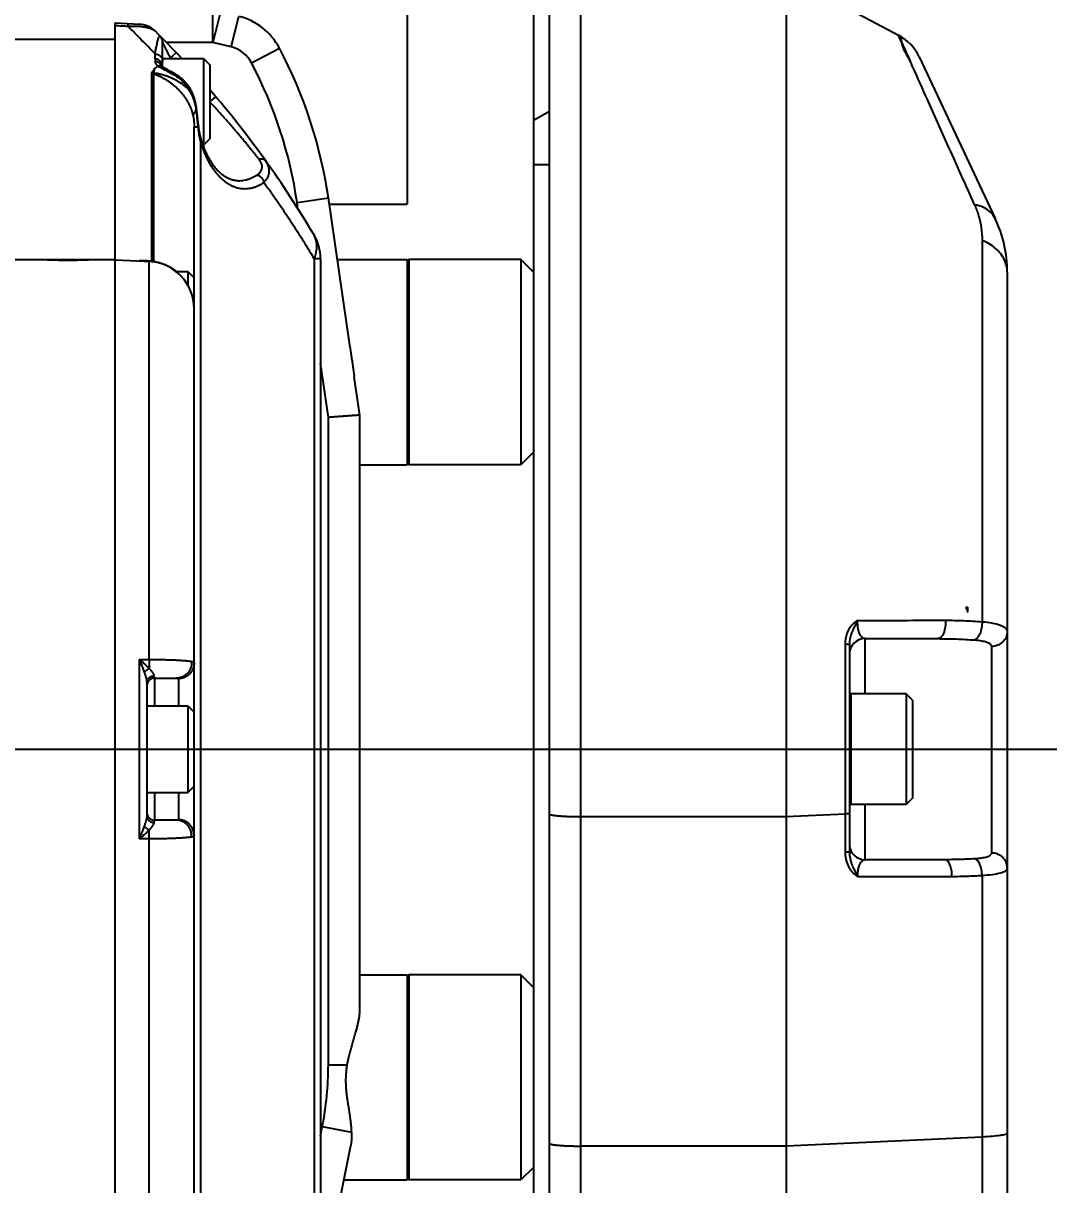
# Model space of a CAD drawing. Extents: x 0 to 4205, y 0 to 2970.
# Drawn here: x 1109.3 to 1174.2, y 918.6 to 992.1 of the extents above; entities that cross this region are included whole.
import ezdxf

# ---------------------------------------------------------------- set-up
doc = ezdxf.new("R2010")
doc.units = 0
doc.header["$LTSCALE"] = 231.275
doc.header["$PDMODE"] = 3
doc.header["$PDSIZE"] = 0.3125
doc.linetypes.add('CENTER', pattern=[0.6, 0.375, -0.075, 0.075, -0.075])
doc.layers.get('0').update_dxf_attribs({"linetype": 'CONTINUOUS'})
doc.layers.get('Defpoints').update_dxf_attribs({"linetype": 'CONTINUOUS'})
for name, color, linetype in [('5_ALL_CURVE', 7, 'CONTINUOUS'), ('95_ALL_DIM', 7, 'CONTINUOUS'), ('DEFAULT_1', 7, 'CENTER')]:
    doc.layers.add(name, color=color, linetype=linetype)
doc.styles.get("Standard").update_dxf_attribs({"font": 'txt', "width": 0.8})
doc.dimstyles.new('DIMSTYLE_2', dxfattribs={"dimtxt": 20, "dimasz": 7.5, "dimexe": 0.18, "dimexo": 0.0625, "dimgap": 0.09, "dimtad": 1, "dimdec": 3, "dimdsep": 46, "dimtxsty": 'Standard', "dimblk": 'OPEN', "dimblk1": 'OPEN', "dimblk2": 'OPEN', "dimcen": 0.09, "dimadec": 0, "dimazin": 0, "dimtp": 0.5, "dimtm": 0.5, "dimtfac": 1, "dimtdec": 3, "dimtofl": 0, "dimtmove": 0, "dimatfit": 3, "dimldrblk": 'OPEN', "dimfxl": 1, "dimtolj": 1, "dimarcsym": 0})

# ---------------------------------------------------------------- blocks, each defined once
blk = doc.blocks.new('_OPEN')
at = {"color": 0, "linetype": 'ByBlock'}
for p, q in [((0, 0), (-1, 0.2333)), ((-1, -0.2333), (0, 0)), ((-1, 0), (0, 0))]:
    blk.add_line(p, q, dxfattribs=at)
blk = doc.blocks.new('*D29')
at = {"layer": '95_ALL_DIM', "color": 0, "lineweight": -2, "transparency": 16777216}
for p, q in [((1072.599, 1145.678), (1072.599, 1180.796)), ((1245.381, 1045.923), (1275.794, 1063.482))]:
    blk.add_line(p, q, dxfattribs=at)
blk.add_arc((1072.599, 946.167), 234.448, 31.83297, 88.16703, dxfattribs=at)
at = {"layer": 'Defpoints', "color": 0, "transparency": 16777216}
for p in [(1152.786, 1166.477), (1072.599, 1145.616), (1072.599, 1108.528), (1245.327, 1045.892), (1074.18, 947.08)]:
    blk.add_point(p, dxfattribs=at)
at = {"layer": '95_ALL_DIM', "color": 0, "lineweight": -2, "transparency": 16777216, "xscale": 7.5, "yscale": 7.5, "zscale": 7.5}
for p, rotation in [((1072.599, 1180.616), 179.0835155043342), ((1275.638, 1063.392), 300.9164844956437)]:
    blk.add_blockref('_OPEN', p, dxfattribs=dict(at, rotation=rotation))
at = {"layer": '95_ALL_DIM', "color": 0, "transparency": 16777216, "insert": (1197.137, 1156.618), "char_height": 20, "attachment_point": 5, "rotation": 329.38446}
blk.add_mtext('\\A1;J6:+360%%d', dxfattribs=at)

msp = doc.modelspace()

# ---------------------------------------------------------------- linework, layer by layer
for p, q in [((1141.5995, 995.1674), (1141.5995, 897.1674)), ((1144.5995, 896.1177), (1144.5995, 995.1674)), ((1157.5995, 995.1674), (1157.5995, 757.1674)), ((1157.5995, 995.1674), (1164.7208, 991.3809)), ((1133.5995, 993.6796), (1133.5995, 980.6796)), ((1142.5995, 896.1674), (1142.5995, 993.1674)), ((1121.7759, 992.8715), (1121.2905, 990.9313)), ((1121.2905, 990.9313), (1121.2905, 992.7202)), ((1122.4498, 990.6413), (1122.9352, 992.5815)), ((1115.0995, 900.1674), (1115.0995, 992.1674)), ((1115.0995, 992.1674), (1116.6437, 992.0865)), ((1099.593, 991.1393), (1115.0995, 991.1393)), ((1118.0995, 989.3764), (1118.0995, 990.9698)), ((1121.2905, 990.9313), (1118.3398, 990.9313)), ((1118.5995, 989.9424), (1118.9617, 990.2871)), ((1122.4498, 990.6413), (1121.2905, 990.9313)), ((1123.732, 989.6368), (1125.4996, 990.5725)), ((1117.6256, 989.9143), (1117.6256, 990.1984)), ((1117.6256, 989.9143), (1117.6256, 989.717)), ((1118.0995, 989.9174), (1120.6995, 989.9174)), ((1118.5995, 989.9424), (1118.5995, 989.9174)), ((1120.6995, 989.9174), (1120.6995, 984.4174)), ((1120.6995, 989.9174), (1121.0995, 989.5174)), ((1121.0995, 989.5174), (1121.0995, 984.8174)), ((1166.0267, 990.0096), (1170.838, 979.7855)), ((1117.4047, 988.967), (1117.4047, 977.0806)), ((1117.489, 988.9563), (1117.489, 977.069)), ((1117.528, 988.9497), (1117.528, 977.0617)), ((1118.2301, 989.297), (1118.201, 989.314)), ((1118.2612, 989.2791), (1118.2301, 989.297)), ((1118.2942, 989.2602), (1118.2612, 989.2791)), ((1118.3475, 989.2303), (1118.2942, 989.2602)), ((1118.4258, 989.1868), (1118.3475, 989.2303)), ((1118.5587, 989.1137), (1118.4258, 989.1868)), ((1118.7368, 989.0168), (1118.5587, 989.1137)), ((1118.835, 988.964), (1118.7368, 989.0168)), ((1118.835, 988.964), (1118.7973, 988.8933)), ((1119.9079, 987.8928), (1119.8264, 987.8498)), ((1120.1419, 987.3011), (1120.0776, 987.2833)), ((1121.0995, 987.1761), (1121.471, 987.4902)), ((1120.2894, 986.3982), (1120.2575, 986.7054)), ((1120.3278, 986.042), (1120.2894, 986.3982)), ((1120.3465, 985.8744), (1120.3278, 986.042)), ((1120.3654, 985.7139), (1120.3465, 985.8744)), ((1120.0995, 906.747), (1120.0995, 985.5878)), ((1120.0995, 985.5878), (1120.3376, 985.5878)), ((1120.3733, 985.6509), (1120.3654, 985.7139)), ((1120.5014, 984.6401), (1120.5014, 907.6947)), ((1120.668, 984.4174), (1120.6995, 984.4174)), ((1120.6995, 984.4174), (1121.0995, 984.8174)), ((1142.5995, 983.1674), (1141.5995, 983.1674)), ((1126.6203, 980.7916), (1128.5995, 981.0794)), ((1126.678, 980.3943), (1126.6203, 980.7916)), ((1129.9776, 971.6022), (1128.5995, 981.0794)), ((1128.6573, 980.6796), (1133.5995, 980.6796)), ((1170.0079, 978.3922), (1170.0079, 954.2388)), ((1115.0995, 977.1674), (1107.0995, 977.1674)), ((1115.0995, 977.1674), (1117.4047, 977.0466)), ((1116.6256, 977.0976), (1116.6256, 977.0874)), ((1117.2565, 951.8512), (1117.2565, 977.0544)), ((1117.528, 977.0277), (1117.4948, 977.0337)), ((1127.6975, 977.228), (1127.6975, 915.1068)), ((1128.0995, 977.2278), (1127.6975, 977.2278)), ((1128.0995, 977.2278), (1128.0995, 915.107)), ((1129.1668, 977.1793), (1133.5995, 977.1793)), ((1133.6995, 977.1793), (1133.5995, 977.0793)), ((1133.5995, 977.1793), (1133.5995, 964.1793)), ((1133.6995, 977.1793), (1133.6995, 964.1793)), ((1140.7995, 977.1793), (1133.6995, 977.1793)), ((1140.7995, 977.1793), (1140.7995, 964.1793)), ((1141.5995, 976.3793), (1140.7995, 977.1793)), ((1118.9529, 976.4174), (1119.6995, 976.4174)), ((1119.6995, 976.4174), (1119.6995, 975.5549)), ((1119.6995, 976.4174), (1120.0995, 976.0174)), ((1171.5995, 976.3794), (1171.5995, 766.4139)), ((1128.5995, 967.1809), (1128.0995, 970.6193)), ((1130.5995, 967.3255), (1130.246, 969.7564)), ((1128.5995, 926.1674), (1128.5995, 967.1809)), ((1130.5995, 929.707), (1130.5995, 967.3255)), ((1141.5995, 964.9793), (1140.7995, 964.1793)), ((1130.5995, 964.1793), (1133.5995, 964.1793)), ((1133.6995, 964.1793), (1133.5995, 964.2793)), ((1140.7995, 964.1793), (1133.6995, 964.1793)), ((1168.9713, 955.1674), (1169.0995, 955.1674)), ((1169.0995, 954.8365), (1169.0995, 955.1674)), ((1161.3342, 952.8171), (1161.3342, 952.1674)), ((1161.5995, 952.7547), (1161.5995, 939.6666)), ((1162.5995, 949.6674), (1162.5995, 953.1674)), ((1162.5995, 953.1674), (1167.2143, 953.1674)), ((1161.3342, 952.1674), (1161.3342, 942.0699)), ((1170.5995, 952.6747), (1170.5995, 939.5946)), ((1116.6256, 951.851), (1116.6256, 940.4838)), ((1117.5995, 950.6674), (1117.5995, 948.9174)), ((1117.5995, 950.6674), (1118.9929, 950.6674)), ((1119.0995, 950.636), (1119.0995, 948.9174)), ((1117.0995, 950.3928), (1117.0995, 941.942)), ((1161.6995, 949.6674), (1161.6995, 942.6674)), ((1165.1995, 949.6674), (1161.6995, 949.6674)), ((1165.1995, 949.6674), (1165.1995, 942.6674)), ((1165.5995, 949.2674), (1165.1995, 949.6674)), ((1165.5995, 949.2674), (1165.5995, 943.0674)), ((1117.0995, 948.9174), (1119.6995, 948.9174)), ((1119.6995, 948.9174), (1119.6995, 943.4174)), ((1119.6995, 948.9174), (1120.0995, 948.5174)), ((1117.0995, 943.4174), (1119.6995, 943.4174)), ((1117.5995, 943.4174), (1117.5995, 941.6674)), ((1119.0995, 943.4174), (1119.0995, 941.6988)), ((1119.6995, 943.4174), (1120.0995, 943.8174)), ((1165.1995, 942.6674), (1161.6995, 942.6674)), ((1162.5995, 939.1674), (1162.5995, 942.6674)), ((1165.5995, 943.0674), (1165.1995, 942.6674)), ((1118.9929, 941.6674), (1117.5995, 941.6674)), ((1144.5995, 941.8968), (1157.5995, 941.8968)), ((1157.5995, 941.8968), (1161.3342, 942.0699)), ((1161.3342, 942.0699), (1161.3342, 939.6284)), ((1117.2565, 915.2805), (1117.2565, 940.4836)), ((1167.6237, 939.1674), (1162.5995, 939.1674)), ((1168.0932, 938.0905), (1162.1299, 938.0906)), ((1170.0079, 938.1553), (1170.0079, 834.1338)), ((1130.5995, 931.8821), (1133.5995, 931.8821)), ((1133.6995, 931.8821), (1133.5995, 931.7821)), ((1133.5995, 931.8821), (1133.5995, 918.8821)), ((1133.6995, 931.8821), (1133.6995, 918.8821)), ((1140.7995, 931.8821), (1133.6995, 931.8821)), ((1140.7995, 931.8821), (1140.7995, 918.8821)), ((1141.5995, 931.0821), (1140.7995, 931.8821)), ((1128.5995, 926.1674), (1129.7994, 926.1674)), ((1128.0995, 921.6826), (1128.2169, 922.2743)), ((1128.2169, 922.2743), (1130.0756, 921.9054)), ((1170.0079, 921.6047), (1157.5995, 921.0297)), ((1127.0595, 906.1674), (1130.0143, 921.0572)), ((1157.5995, 921.0297), (1144.5995, 921.0297)), ((1141.5995, 919.6821), (1140.7995, 918.8821)), ((1129.583, 918.8821), (1133.5995, 918.8821)), ((1133.6995, 918.8821), (1133.5995, 918.9821)), ((1140.7995, 918.8821), (1133.6995, 918.8821))]:
    msp.add_line(p, q)
for points in [[(1118.0756, 989.3923), (1118.0713, 989.3953), (1118.0677, 989.3979), (1118.0646, 989.4002), (1118.062, 989.4023), (1118.0598, 989.4041), (1118.0579, 989.4056), (1118.0565, 989.4068), (1118.0555, 989.4078), (1118.0548, 989.4084), (1118.0545, 989.4087)], [(1118.201, 989.314), (1118.1739, 989.3301), (1118.1611, 989.3379), (1118.1487, 989.3454), (1118.1369, 989.3527), (1118.1256, 989.3597), (1118.1147, 989.3666), (1118.1044, 989.3732), (1118.0947, 989.3795), (1118.0855, 989.3856), (1118.0768, 989.3915), (1118.0756, 989.3923)], [(1119.9079, 987.8928), (1119.8878, 987.9302), (1119.8596, 987.9803), (1119.8303, 988.0297), (1119.8, 988.0783), (1119.7686, 988.1262), (1119.7361, 988.1733), (1119.7026, 988.2197), (1119.668, 988.2653), (1119.6324, 988.3101), (1119.5958, 988.3542), (1119.5582, 988.3974), (1119.5195, 988.4398), (1119.4798, 988.4815), (1119.4391, 988.5223), (1119.3974, 988.5622), (1119.3547, 988.6014), (1119.3111, 988.6396), (1119.2664, 988.677), (1119.2207, 988.7135), (1119.1741, 988.7491), (1119.1265, 988.7837), (1119.0779, 988.8175), (1119.0284, 988.8503), (1118.9779, 988.8821), (1118.9264, 988.913), (1118.874, 988.9428), (1118.835, 988.964)], [(1120.1419, 987.3011), (1120.1303, 987.3417), (1120.1139, 987.3962), (1120.0965, 987.4501), (1120.0781, 987.5034), (1120.0589, 987.5561), (1120.0388, 987.6082), (1120.0178, 987.6597), (1119.9959, 987.7106), (1119.9732, 987.7608), (1119.9497, 987.8104), (1119.9253, 987.8592), (1119.9079, 987.8928)], [(1120.2575, 986.7054), (1120.2511, 986.7601), (1120.2437, 986.8151), (1120.2355, 986.8703), (1120.2264, 986.9257), (1120.2163, 986.9812), (1120.2054, 987.037), (1120.1936, 987.0929), (1120.1809, 987.1489), (1120.1673, 987.205), (1120.1528, 987.2612), (1120.1419, 987.3011)], [(1120.5474, 984.7832), (1120.5361, 984.822), (1120.5214, 984.8746), (1120.5071, 984.9283), (1120.4933, 984.9833), (1120.4799, 985.0395), (1120.467, 985.0969), (1120.4545, 985.1556), (1120.4425, 985.2154), (1120.431, 985.2764), (1120.4199, 985.3386), (1120.4092, 985.4019), (1120.3991, 985.4665), (1120.3893, 985.5321), (1120.3801, 985.599), (1120.3733, 985.6509)], [(1122.8889, 982.1674), (1122.8687, 982.1676), (1122.8122, 982.1696), (1122.7563, 982.174), (1122.701, 982.1806), (1122.6463, 982.1895), (1122.5922, 982.2004), (1122.5385, 982.2135), (1122.4854, 982.2285), (1122.4327, 982.2456), (1122.3805, 982.2646), (1122.3288, 982.2855), (1122.2775, 982.3083), (1122.2267, 982.3328), (1122.1764, 982.3592), (1122.1266, 982.3873), (1122.0774, 982.417), (1122.0286, 982.4484), (1121.9804, 982.4814), (1121.9326, 982.516), (1121.8854, 982.5522), (1121.8386, 982.5899), (1121.7922, 982.6292), (1121.7464, 982.6701), (1121.701, 982.7124), (1121.656, 982.7563), (1121.6116, 982.8017), (1121.5677, 982.8485), (1121.5243, 982.8967), (1121.4814, 982.9463), (1121.439, 982.9974), (1121.3972, 983.0498), (1121.356, 983.1035), (1121.3153, 983.1585), (1121.2752, 983.2149), (1121.2358, 983.2725), (1121.1969, 983.3313), (1121.1587, 983.3913), (1121.1211, 983.4524), (1121.0842, 983.5148), (1121.048, 983.5782), (1121.0124, 983.6427), (1120.9775, 983.7082), (1120.9433, 983.7748), (1120.9099, 983.8424), (1120.8772, 983.9109), (1120.8451, 983.9803), (1120.8139, 984.0507), (1120.7834, 984.1219), (1120.7536, 984.194), (1120.7246, 984.2668), (1120.6964, 984.3404), (1120.6689, 984.4148), (1120.6422, 984.4899), (1120.6163, 984.5657), (1120.5912, 984.6421), (1120.5669, 984.7192), (1120.5474, 984.7832)], [(1117.4948, 977.0337), (1117.4847, 977.0359), (1117.4689, 977.0391), (1117.4529, 977.0417), (1117.4369, 977.0439), (1117.4208, 977.0455), (1117.4047, 977.0466)]]:
    msp.add_lwpolyline(points)
for centre, radius, start, end in [((1121.9643, 988.7011), 4, 27.894169, 75.953411), ((1116.5655, 990.5885), 1.5, 45.294968, 86.999997), ((1072.5995, 946.1674), 64, 43.125508, 45.294971), ((1117.5995, 990.9698), 0.5, 360, 44.873891), ((1163.3122, 988.7322), 3, 25.201124, 62), ((1121.9643, 988.7011), 2, 27.894169, 75.953411), ((1099.5995, 976.8624), 29.305, 8.273592, 27.894169), ((1072.5995, 946.1674), 63.5, 43.549221, 43.580259), ((1099.5995, 976.8624), 27.305, 8.273592, 27.894169), ((1072.5995, 946.1674), 64, 30.609711, 40.728017), ((1163.5995, 976.3791), 8, 0.002249, 25.201124), ((1125.0995, 977.2278), 3, 0, 30.609711), ((1117.0995, 974.0585), 3, 0, 87), ((1162.5995, 952.1674), 1, 90, 179.997483), ((1117.5995, 950.1674), 0.5, 90, 180), ((1161.6995, 949.5674), 0.1, 90, 180), ((1161.6995, 942.7674), 0.1, 180, 270), ((1117.5995, 942.1674), 0.5, 179.999972, 270), ((1162.5995, 940.1674), 1, 187.5, 270), ((1108.5995, 926.1674), 20, 348.775406, 360)]:
    msp.add_arc(centre, radius, start, end)
for points, start_tangent, end_tangent in [([(1115.0995, 992.0039), (1115.4986, 991.983), (1115.8977, 991.9621)], (0.9986328, -0.0522738), (0.9986328, -0.0522739)), ([(1115.8977, 992.1256), (1115.899, 992.1209), (1115.8997, 992.107), (1115.9, 992.084), (1115.8997, 992.0521), (1115.899, 992.0113), (1115.8977, 991.9621)], (0.9986296, -0.052335), (-0.0276656, -0.9996172)), ([(1115.8977, 991.9621), (1116.0178, 991.9669), (1116.1339, 991.9696), (1116.246, 991.9703), (1116.3541, 991.9691), (1116.4582, 991.9659), (1116.5585, 991.9609), (1116.6551, 991.9541), (1116.7489, 991.9454), (1116.841, 991.9346), (1116.932, 991.9215), (1117.022, 991.9058), (1117.111, 991.8871), (1117.1986, 991.8651), (1117.2833, 991.8396), (1117.3637, 991.8104), (1117.4387, 991.7775), (1117.5072, 991.7407), (1117.5682, 991.6998), (1117.6207, 991.6546)], (0.99884, 0.048152), (0.7107295, -0.7034654)), ([(1117.6256, 990.1984), (1117.2046, 990.6416), (1116.7761, 991.0835), (1116.3405, 991.5238), (1115.8977, 991.9621)], (-0.6850622, 0.7284846), (-0.7142857, 0.6998542)), ([(1117.6256, 990.1984), (1117.6691, 990.4519), (1117.7104, 990.6692), (1117.7488, 990.8505), (1117.7843, 990.9978), (1117.8167, 991.1139), (1117.8462, 991.2018), (1117.8727, 991.2646), (1117.8966, 991.3055), (1117.9179, 991.327), (1117.9368, 991.332), (1117.9538, 991.3225)], (0.1617669, 0.986829), (0.7055142, -0.7086958)), ([(1118.5995, 989.9424), (1118.5506, 990.0449), (1118.5031, 990.144), (1118.4574, 990.239), (1118.4138, 990.3294), (1118.3726, 990.4143), (1118.3342, 990.4932), (1118.299, 990.5653), (1118.267, 990.6306), (1118.2382, 990.6892), (1118.2126, 990.7413), (1118.19, 990.7872), (1118.1703, 990.827), (1118.1534, 990.8612), (1118.1392, 990.8898), (1118.1275, 990.9134), (1118.1181, 990.9322), (1118.111, 990.9467), (1118.1057, 990.9572), (1118.1021, 990.9644), (1118.0995, 990.9698)], (-0.4296633, 0.9029892), (-0.4456057, 0.8952293)), ([(1165.484, 989.6823), (1164.9118, 990.9557), (1164.7206, 991.381), (1164.9114, 990.9566), (1165.4529, 989.7517)], (-0.4097322, 0.9122059), (0.4097431, -0.912201)), ([(1164.7206, 991.381), (1164.9114, 990.9566), (1165.4529, 989.7517)], (0.9755842, 0.2196258), (0.4097431, -0.912201)), ([(1117.6256, 990.1984), (1117.6759, 990.1937), (1117.7255, 990.1845), (1117.7737, 990.1707), (1117.8202, 990.1527), (1117.8644, 990.1304), (1117.9059, 990.1043), (1117.9443, 990.0745), (1117.9791, 990.0413), (1118.01, 990.0052), (1118.0368, 989.9664), (1118.059, 989.9253), (1118.0766, 989.8825), (1118.0892, 989.8382), (1118.0969, 989.7931), (1118.0995, 989.7474)], (0.9988815, -0.0472829), (0.0000001, -1)), ([(1117.6256, 989.9143), (1117.6324, 989.9137), (1117.6398, 989.913), (1117.6479, 989.9121), (1117.6567, 989.9109), (1117.6664, 989.9094), (1117.6769, 989.9074), (1117.6883, 989.9048), (1117.7008, 989.9017), (1117.7144, 989.8977), (1117.7293, 989.8928), (1117.7455, 989.8868), (1117.7631, 989.8793), (1117.7822, 989.8701), (1117.803, 989.8587), (1117.8254, 989.8448), (1117.8495, 989.8278), (1117.8752, 989.807), (1117.9025, 989.7817), (1117.9312, 989.7509), (1117.9609, 989.7136), (1117.9911, 989.6685), (1118.0208, 989.6143), (1118.0476, 989.5525), (1118.0696, 989.4855), (1118.0859, 989.4143), (1118.0893, 989.3945)], (0.9965172, -0.0833877), (0.1556069, -0.9878191)), ([(1117.6256, 989.717), (1117.6288, 989.6799), (1117.6384, 989.6427), (1117.6542, 989.6057), (1117.6761, 989.5691), (1117.704, 989.5333), (1117.7376, 989.4986), (1117.7764, 989.465), (1117.8201, 989.4329)], (0.0000101, -1), (0.8271635, -0.5619613)), ([(1118.0713, 989.4143), (1118.059, 989.4428), (1118.0368, 989.484), (1118.01, 989.5229), (1117.9791, 989.5592), (1117.9443, 989.5925), (1117.9059, 989.6224), (1117.8644, 989.6487), (1117.8202, 989.671), (1117.7737, 989.6891), (1117.7255, 989.7029), (1117.6759, 989.7122), (1117.6256, 989.717)], (-0.3608609, 0.9326197), (-0.9988728, 0.0474672)), ([(1169.532, 980.6494), (1167.8021, 984.5151), (1166.4472, 987.5371), (1165.484, 989.6823)], (-0.40805, 0.9129596), (-0.4097322, 0.9122059)), ([(1117.4236, 989.0289), (1117.4129, 989.0087), (1117.4068, 988.988), (1117.4047, 988.967)], (-0.5502756, -0.8349831), (0.0001822, -1)), ([(1117.489, 988.9563), (1117.4612, 988.9613), (1117.433, 988.9649), (1117.4047, 988.967)], (-0.9793105, 0.2023634), (-0.9988589, 0.0477598)), ([(1117.5733, 989.2558), (1117.5229, 989.1795), (1117.473, 989.1039), (1117.4236, 989.0289)], (-0.549898, -0.8352318), (-0.5498888, -0.8352378)), ([(1117.4984, 989.0117), (1117.4737, 989.0186), (1117.4487, 989.0244), (1117.4236, 989.0289)], (-0.9561605, 0.2928432), (-0.9881692, 0.1533679)), ([(1117.4984, 989.0117), (1117.4931, 988.9933), (1117.49, 988.9749), (1117.489, 988.9563)], (-0.3379809, -0.941153), (0.0000475, -1)), ([(1117.489, 988.9563), (1117.5084, 988.9527), (1117.528, 988.9497)], (0.9793104, -0.2023639), (0.9914402, -0.1305614)), ([(1117.5733, 989.2558), (1117.5481, 989.1749), (1117.5232, 989.0935), (1117.4984, 989.0117)], (-0.2987016, -0.9543466), (-0.2867391, -0.9580087)), ([(1117.4984, 989.0117), (1117.5175, 989.0085), (1117.5368, 989.006)], (0.9833932, -0.1814877), (0.993667, -0.1123652)), ([(1117.5368, 989.006), (1117.5324, 988.9772), (1117.528, 988.9497)], (-0.1485143, -0.9889103), (-0.1586374, -0.9873369)), ([(1117.528, 988.9497), (1117.7214, 988.8777), (1117.9116, 988.795), (1118.0974, 988.7022), (1118.2781, 988.6), (1118.4528, 988.489), (1118.6207, 988.3699), (1118.7811, 988.2437), (1118.9335, 988.1109), (1119.0775, 987.9723), (1119.2126, 987.8287), (1119.3386, 987.6808), (1119.4552, 987.5293), (1119.5623, 987.3747), (1119.6597, 987.2177), (1119.7474, 987.0588), (1119.8253, 986.8985), (1119.8935, 986.7373), (1119.9519, 986.5757), (1120.0006, 986.4139), (1120.0395, 986.2525)], (0.9462806, -0.3233467), (0.2069675, -0.9783478)), ([(1117.5733, 989.2558), (1117.5549, 989.1322), (1117.5368, 989.006)], (-0.1495942, -0.9887475), (-0.1399842, -0.9901537)), ([(1117.5368, 989.006), (1117.7534, 988.9733), (1117.9665, 988.9295), (1118.175, 988.8747), (1118.3778, 988.8096), (1118.5741, 988.7345), (1118.7629, 988.6501), (1118.9435, 988.557), (1119.1153, 988.4557), (1119.2777, 988.3469), (1119.4304, 988.2313), (1119.5728, 988.1095), (1119.7049, 987.9822), (1119.8263, 987.8499)], (0.992432, -0.1227953), (0.6532103, -0.7571765)), ([(1117.5733, 989.2558), (1117.6972, 989.3445), (1117.8201, 989.4329)], (0.8138896, 0.5810196), (0.8112883, 0.5846464)), ([(1118.0756, 989.3923), (1118.0598, 989.4023), (1118.0248, 989.4197), (1117.9872, 989.4324), (1117.9475, 989.4401), (1117.9061, 989.4427), (1117.8635, 989.4403), (1117.8201, 989.4329)], (-0.8262673, 0.5632782), (-0.9750437, -0.2220132)), ([(1117.8201, 989.4329), (1117.8857, 989.3951), (1117.9577, 989.3549), (1118.0356, 989.3123), (1118.1188, 989.2672), (1118.2067, 989.2197), (1118.2989, 989.1698), (1118.3946, 989.1176), (1118.4933, 989.0633), (1118.594, 989.0074), (1118.6956, 988.9505), (1118.7973, 988.8933)], (0.8612672, -0.5081523), (0.8712323, -0.490871)), ([(1118.0766, 989.3998), (1118.0713, 989.4143)], (-0.3266391, 0.9451492), (-0.3608609, 0.9326197)), ([(1118.08, 989.3894), (1118.0766, 989.3998)], (-0.3019468, 0.9533248), (-0.3266391, 0.9451492)), ([(1118.0893, 989.3945), (1118.09, 989.3898)], (0.1556069, -0.9878191), (0.1498195, -0.9887134)), ([(1118.09, 989.3898), (1118.0912, 989.3819)], (0.1498195, -0.9887134), (0.1403291, -0.9901049)), ([(1118.7973, 988.8933), (1118.9424, 988.8055), (1119.0804, 988.7099), (1119.2109, 988.6068), (1119.3337, 988.4966), (1119.4486, 988.3797), (1119.5554, 988.2564), (1119.6541, 988.1269), (1119.7444, 987.9914), (1119.8263, 987.8499)], (0.8712326, -0.4908704), (0.4736449, -0.8807159)), ([(1119.8263, 987.8499), (1119.8994, 987.715), (1119.9657, 987.5754), (1120.0252, 987.4314), (1120.0776, 987.2833)], (0.4988287, -0.8667006), (0.3090096, -0.9510589)), ([(1120.0776, 987.2833), (1120.1261, 987.122), (1120.1664, 986.9613), (1120.1989, 986.8016), (1120.2234, 986.643)], (0.309006, -0.9510601), (0.1298503, -0.9915336)), ([(1120.2234, 986.643), (1120.1691, 986.5753), (1120.1241, 986.5084), (1120.0886, 986.4424), (1120.0625, 986.3776), (1120.0462, 986.3143), (1120.0395, 986.2525)], (-0.6549752, -0.7556504), (-0.0295779, -0.9995625)), ([(1120.2616, 986.6664), (1120.2599, 986.6616), (1120.2529, 986.6558), (1120.2407, 986.6495), (1120.2234, 986.643)], (0.0553085, -0.9984693), (-0.9467215, -0.3220535)), ([(1120.2234, 986.643), (1120.2356, 986.5397), (1120.2477, 986.4347), (1120.26, 986.3273), (1120.2722, 986.2166), (1120.2846, 986.1016), (1120.2971, 985.9816), (1120.3099, 985.8559), (1120.3233, 985.7244), (1120.3376, 985.5878)], (0.1164484, -0.9931967), (0.106319, -0.9943321)), ([(1124.21, 983.5262), (1124.0713, 983.7014), (1123.9227, 983.8875), (1123.7642, 984.0845), (1123.5955, 984.2922), (1123.4165, 984.5104), (1123.2272, 984.7388), (1123.0277, 984.9772), (1122.8179, 985.225), (1122.598, 985.4818), (1122.3683, 985.7469), (1122.1292, 986.0196), (1121.881, 986.2989), (1121.6245, 986.5841), (1121.3603, 986.8739), (1121.0995, 987.1563)], (-0.6191654, 0.7852606), (-0.6808633, 0.7324105)), ([(1120.0395, 986.2525), (1120.0519, 986.1894), (1120.0631, 986.1224), (1120.073, 986.0507), (1120.0817, 985.9736), (1120.0889, 985.8899), (1120.0945, 985.7985), (1120.0981, 985.6982), (1120.0995, 985.5878)], (0.2069628, -0.9783488), (0.0000012, -1)), ([(1120.3733, 985.6509), (1120.3734, 985.6497), (1120.3723, 985.6348), (1120.3658, 985.6194), (1120.3542, 985.6037), (1120.3376, 985.5878)], (0.1273976, -0.9918517), (-0.7679385, -0.6405236)), ([(1120.3376, 985.5878), (1120.3624, 985.3814), (1120.3912, 985.1829), (1120.4238, 984.9931), (1120.4605, 984.8122), (1120.5014, 984.6401)], (0.1083629, -0.9941114), (0.2480279, -0.9687529)), ([(1120.5474, 984.7832), (1120.5511, 984.7648), (1120.5509, 984.7414), (1120.5458, 984.717), (1120.5358, 984.6918), (1120.5209, 984.6661), (1120.5014, 984.6401)], (0.285847, -0.9582753), (-0.6418233, -0.7668526)), ([(1120.5014, 984.6401), (1120.5809, 984.3901), (1120.6686, 984.1454), (1120.7644, 983.907), (1120.8683, 983.6758), (1120.9802, 983.4523), (1121.1002, 983.2374), (1121.228, 983.0322), (1121.3635, 982.8377), (1121.5063, 982.6549), (1121.6561, 982.4847), (1121.8126, 982.3282), (1121.9753, 982.1863), (1122.1437, 982.0599), (1122.3171, 981.9499), (1122.4949, 981.8571), (1122.6764, 981.7822), (1122.8608, 981.7256), (1123.0473, 981.688), (1123.2351, 981.6695), (1123.4233, 981.6702), (1123.611, 981.6903), (1123.7974, 981.7295), (1123.9816, 981.7875), (1124.1628, 981.8639), (1124.3403, 981.9581), (1124.5133, 982.0694)], (0.2862056, -0.9581682), (0.8187577, 0.5741393)), ([(1124.0803, 982.5328), (1124.1618, 982.5904), (1124.2303, 982.6503), (1124.2863, 982.7121), (1124.3305, 982.7751), (1124.3639, 982.839), (1124.3872, 982.9037), (1124.4012, 982.9692), (1124.4064, 983.0354), (1124.4032, 983.1023), (1124.3918, 983.1702), (1124.3723, 983.2392), (1124.3446, 983.3091), (1124.3085, 983.3802), (1124.2639, 983.4525), (1124.21, 983.5262)], (0.8432326, 0.5375489), (-0.6191567, 0.7852674)), ([(1124.21, 983.5262), (1124.2561, 983.5398), (1124.3018, 983.5494), (1124.3464, 983.5548), (1124.3897, 983.5562), (1124.431, 983.5533), (1124.47, 983.5464), (1124.5062, 983.5353), (1124.5393, 983.5203), (1124.5689, 983.5015), (1124.5947, 983.4791), (1124.6164, 983.4533)], (0.9477373, 0.3190516), (0.5825923, -0.8127645)), ([(1124.5133, 982.0694), (1124.6025, 982.1572), (1124.677, 982.247), (1124.7374, 982.3378), (1124.7846, 982.4292), (1124.8195, 982.5207), (1124.8431, 982.6122), (1124.8561, 982.7039), (1124.8592, 982.7956), (1124.8528, 982.8874), (1124.8371, 982.9799), (1124.8122, 983.073), (1124.7779, 983.1668), (1124.7342, 983.2613), (1124.6805, 983.3568), (1124.6164, 983.4533)], (0.7446298, 0.6674777), (-0.5825901, 0.8127661)), ([(1122.8889, 982.1674), (1122.9903, 982.17), (1123.178, 982.1882), (1123.3643, 982.2238), (1123.5485, 982.2766), (1123.7298, 982.346), (1123.9073, 982.4316), (1124.0803, 982.5328)], (1, 0.0000981), (0.8432334, 0.5375476)), ([(1124.0803, 982.5328), (1124.1238, 982.5218), (1124.1668, 982.5065), (1124.209, 982.4868), (1124.2499, 982.4631), (1124.2892, 982.4356), (1124.3264, 982.4045), (1124.3613, 982.3701), (1124.3934, 982.3328), (1124.4225, 982.2929), (1124.4482, 982.2509), (1124.4704, 982.2071), (1124.4887, 982.1619), (1124.5031, 982.1159), (1124.5133, 982.0694)], (0.9804245, -0.1968955), (0.1726747, -0.9849789)), ([(1124.5133, 982.0694), (1125.208, 981.0952), (1125.8724, 980.1241), (1126.5079, 979.156), (1127.1158, 978.1907), (1127.6975, 977.228)], (0.5885559, -0.8084565), (0.5091874, -0.8606557)), ([(1169.532, 980.6494), (1169.7876, 979.9517), (1169.9501, 979.1989), (1170.0079, 978.3922)], (0.4081629, -0.9129091), (-0.0000519, -1)), ([(1170.8381, 979.7855), (1170.5457, 980.1851), (1170.101, 980.4792), (1169.532, 980.6494)], (-0.4258864, 0.9047767), (-0.9862412, 0.165313)), ([(1127.6975, 977.2278), (1127.756, 977.3797), (1127.8028, 977.531), (1127.8377, 977.6809), (1127.8605, 977.8288), (1127.8712, 977.974), (1127.8697, 978.116), (1127.856, 978.254), (1127.8302, 978.3876), (1127.7924, 978.516), (1127.7427, 978.6388), (1127.6814, 978.7554)], (0.3900042, 0.9208131), (-0.5091873, 0.8606557)), ([(1171.5995, 976.3791), (1171.4064, 977.1838), (1170.8521, 977.8849), (1170.0079, 978.3922)], (0, 1), (-0.9271644, 0.3746547)), ([(1112.0995, 977.1235), (1111.9818, 977.1237), (1111.8648, 977.1244), (1111.7489, 977.1255), (1111.6348, 977.127), (1111.5231, 977.1288), (1111.4142, 977.1311), (1111.3089, 977.1336), (1111.2075, 977.1363), (1111.1108, 977.1393), (1111.019, 977.1423), (1110.9327, 977.1454), (1110.8524, 977.1486), (1110.7785, 977.1516), (1110.7113, 977.1546), (1110.6512, 977.1573), (1110.5985, 977.1598), (1110.5534, 977.1621), (1110.5162, 977.1639), (1110.4871, 977.1654), (1110.4662, 977.1665), (1110.4495, 977.1674)], (-1, 0), (-0.9985865, 0.0531506)), ([(1113.7495, 977.1674), (1113.7327, 977.1665), (1113.7118, 977.1654), (1113.6827, 977.1639), (1113.6455, 977.1621), (1113.6004, 977.1598), (1113.5478, 977.1573), (1113.4876, 977.1546), (1113.4204, 977.1516), (1113.3465, 977.1486), (1113.2662, 977.1454), (1113.1799, 977.1423), (1113.0881, 977.1393), (1112.9914, 977.1363), (1112.89, 977.1336), (1112.7847, 977.1311), (1112.6758, 977.1288), (1112.5641, 977.127), (1112.45, 977.1255), (1112.3341, 977.1244), (1112.2171, 977.1237), (1112.0995, 977.1235)], (-0.9985865, -0.0531506), (-1, 0)), ([(1117.4047, 977.0806), (1117.3947, 977.0802), (1117.3856, 977.0803), (1117.3731, 977.0805), (1117.3573, 977.0809), (1117.3381, 977.0815), (1117.3154, 977.0822), (1117.2893, 977.083), (1117.26, 977.0839), (1117.2271, 977.085), (1117.1902, 977.0862), (1117.1492, 977.0875), (1117.1037, 977.089), (1117.0542, 977.0906), (1117.0001, 977.0923), (1116.9408, 977.094), (1116.8775, 977.0958), (1116.815, 977.0974), (1116.7625, 977.0985), (1116.7195, 977.0992), (1116.685, 977.0996), (1116.6586, 977.0996), (1116.6402, 977.0992), (1116.6256, 977.0976)], (-0.0041372, -0.9999914), (-0.0003516, -0.9999999)), ([(1116.6425, 977.0965), (1116.6256, 977.0976)], (-0.9962947, 0.0860051), (-0.9986297, 0.0523321)), ([(1116.7253, 977.0822), (1116.6759, 977.0924), (1116.6425, 977.0965)], (-0.9678037, 0.2517062), (-0.9962947, 0.0860051)), ([(1117.489, 977.069), (1117.4612, 977.0744), (1117.433, 977.0783), (1117.4047, 977.0806)], (-0.9753102, 0.2208393), (-0.9986303, 0.0523216)), ([(1117.4503, 977.0421), (1117.4454, 977.0385)], (-0.8087845, -0.5881052), (-0.8014653, -0.5980412)), ([(1117.489, 977.069), (1117.484, 977.0648), (1117.4795, 977.0618), (1117.4732, 977.0578), (1117.4653, 977.0525), (1117.4557, 977.0459), (1117.4503, 977.0421)], (-0.0092022, -0.9999577), (-0.8087845, -0.5881052)), ([(1117.489, 977.069), (1117.5084, 977.065), (1117.528, 977.0617)], (0.9753099, -0.2208406), (0.9897484, -0.1428222)), ([(1117.528, 977.0617), (1117.7146, 977.0288), (1117.8988, 976.9841), (1118.0797, 976.9278), (1118.2567, 976.8603), (1118.4292, 976.7817), (1118.5963, 976.6924), (1118.7574, 976.5927), (1118.912, 976.483), (1118.9952, 976.4175)], (0.9897417, -0.1428687), (0.7750001, -0.6319612)), ([(1117.528, 977.0617), (1117.5282, 977.0574), (1117.5286, 977.0476), (1117.5292, 977.0324), (1117.5294, 977.0274)], (0.0401531, -0.9991935), (0.0413065, -0.9991465)), ([(1129.9776, 971.6022), (1130.0218, 971.2957), (1130.0661, 970.9878), (1130.1107, 970.6792), (1130.1558, 970.3706), (1130.2011, 970.0626), (1130.246, 969.7564)], (0.1439001, -0.9895922), (0.1439001, -0.9895922)), ([(1130.5995, 967.3255), (1130.5868, 967.3246), (1130.5711, 967.3235), (1130.5492, 967.3219), (1130.5211, 967.3199), (1130.4869, 967.3174), (1130.4468, 967.3145), (1130.4009, 967.3112), (1130.3493, 967.3074), (1130.2922, 967.3033), (1130.2298, 967.2988), (1130.1622, 967.2939), (1130.0898, 967.2887), (1130.0127, 967.2831), (1129.9311, 967.2772), (1129.8453, 967.271), (1129.7557, 967.2645), (1129.6624, 967.2578), (1129.5658, 967.2508), (1129.4662, 967.2436), (1129.3638, 967.2362), (1129.2591, 967.2286), (1129.1523, 967.2209), (1129.0438, 967.213), (1128.9339, 967.2051), (1128.823, 967.197), (1128.7114, 967.189), (1128.5995, 967.1809)], (-0.9973947, -0.072138), (-0.9973947, -0.072138)), ([(1168.9713, 955.1674), (1169.036, 955.0017), (1169.0785, 954.8915)], (0.3666272, -0.9303679), (0.3572525, -0.9340079)), ([(1162.13, 954.3219), (1161.965, 954.2138), (1161.7939, 954.0613), (1161.6281, 953.8527), (1161.4823, 953.5787), (1161.3761, 953.2336), (1161.3342, 952.8171)], (-0.8707058, -0.4918043), (-0.0002076, -1)), ([(1162.13, 954.3219), (1162.02, 954.1153), (1161.906, 953.8929), (1161.7954, 953.6533), (1161.6983, 953.388), (1161.6274, 953.0894), (1161.5994, 952.7547)], (-0.4777841, -0.8784773), (-0.0000896, -1)), ([(1162.5994, 953.1674), (1162.4607, 953.211), (1162.3402, 953.3293), (1162.2457, 953.4997), (1162.1788, 953.702), (1162.1393, 953.9176), (1162.1247, 954.1286), (1162.13, 954.3219)], (-1, -0.0001219), (0.0744981, 0.9972212)), ([(1162.13, 954.3219), (1164.9263, 954.3271), (1167.6838, 954.3326)], (0.9999984, 0.0017977), (0.9999979, 0.0020546)), ([(1167.6838, 954.3326), (1167.6733, 953.9024), (1167.5777, 953.5214), (1167.4146, 953.2602), (1167.2143, 953.1674)], (0.0794856, -0.996836), (-1, 0)), ([(1167.6838, 954.3326), (1168.8343, 954.3106), (1170.0079, 954.2388)], (0.9999979, 0.0020545), (0.99665, -0.0817848)), ([(1169.0785, 954.8915), (1169.0995, 954.8365)], (0.3572525, -0.9340079), (0.3553643, -0.9347279)), ([(1170.0078, 954.2388), (1169.9765, 953.8421), (1169.8757, 953.4816), (1169.7216, 953.2145), (1169.5384, 953.0829)], (0.0151397, -0.9998854), (-0.9600686, -0.2797648)), ([(1170.0079, 954.2388), (1170.6667, 954.1536), (1171.1726, 954.0207), (1171.4906, 953.8368), (1171.5995, 953.6043)], (0.996113, -0.0880845), (-0.0001255, -1)), ([(1171.5995, 953.6043), (1171.5233, 953.2485), (1171.3065, 952.9469), (1170.9821, 952.7454), (1170.5995, 952.6747)], (0, -1), (-1, 0)), ([(1161.5995, 952.7547), (1161.4749, 952.8014), (1161.3342, 952.8171)], (-0.0001312, 1), (-0.9971845, 0.0749876)), ([(1167.2143, 953.1674), (1168.3648, 953.1465), (1169.5384, 953.0828)], (1, 0), (0.9974074, -0.071962)), ([(1169.5384, 953.0828), (1169.9776, 953.0345), (1170.3148, 952.9535), (1170.5268, 952.834), (1170.5995, 952.6747)], (0.9974076, -0.0719589), (-0.0002016, -1)), ([(1116.6256, 951.851), (1116.8367, 951.851), (1117.047, 951.8511), (1117.2565, 951.8512)], (0.9999999, 0.0003215), (0.9999999, 0.0003222)), ([(1116.6256, 951.851), (1116.7461, 951.7502), (1116.8635, 951.6493), (1116.9747, 951.551), (1117.0775, 951.457), (1117.1708, 951.3684), (1117.2534, 951.2866)], (0.7708351, -0.6370347), (0.7016247, -0.7125467)), ([(1116.6256, 951.851), (1116.686, 951.7034), (1116.7448, 951.5568), (1116.8003, 951.415), (1116.8515, 951.2802), (1116.8979, 951.154), (1116.9387, 951.0381)], (0.3816006, -0.9243273), (0.3257884, -0.9454427)), ([(1116.9387, 951.0381), (1116.9687, 951.0707), (1117.0022, 951.1037), (1117.0389, 951.1365), (1117.0782, 951.1689), (1117.1198, 951.2004), (1117.1632, 951.2308), (1117.2079, 951.2596), (1117.2534, 951.2866)], (0.6562985, 0.7545014), (0.869445, 0.4940298)), ([(1117.2565, 951.8512), (1117.2571, 951.7698), (1117.2574, 951.6878), (1117.2573, 951.6056), (1117.2568, 951.5239), (1117.256, 951.4431), (1117.2549, 951.3638), (1117.2534, 951.2866)], (0.0099532, -0.9999505), (-0.0219211, -0.9997597)), ([(1117.2534, 951.2866), (1117.3096, 951.2194), (1117.3603, 951.1569), (1117.405, 951.099), (1117.4435, 951.0457), (1117.4757, 950.9971), (1117.5019, 950.953), (1117.5222, 950.9133), (1117.537, 950.8777), (1117.5466, 950.846), (1117.5517, 950.8177)], (0.6458012, -0.7635056), (0.1037014, -0.9946085)), ([(1117.2565, 951.8512), (1117.443, 951.8503), (1117.6283, 951.8487), (1117.8115, 951.8465), (1117.9921, 951.8436), (1118.1692, 951.8401), (1118.3422, 951.8359), (1118.5104, 951.8311), (1118.6732, 951.8256), (1118.8299, 951.8196), (1118.9799, 951.8129), (1119.1226, 951.8057), (1119.2575, 951.7979), (1119.3839, 951.7896), (1119.5015, 951.7807), (1119.6096, 951.7713), (1119.7078, 951.7615), (1119.7959, 951.7512), (1119.8733, 951.7405), (1119.9397, 951.7295)], (0.9999955, -0.0029996), (0.9833775, -0.1815727)), ([(1119.9397, 951.7295), (1119.9412, 951.6436), (1119.9358, 951.5579), (1119.9234, 951.4729), (1119.9041, 951.3895), (1119.8781, 951.308), (1119.8456, 951.2293), (1119.8068, 951.1537), (1119.7619, 951.082), (1119.7114, 951.0145), (1119.6556, 950.9519), (1119.5949, 950.8946), (1119.5298, 950.843), (1119.4607, 950.7974), (1119.3881, 950.7583), (1119.3126, 950.7259), (1119.2348, 950.7005), (1119.1552, 950.6821), (1119.0744, 950.6711), (1118.9929, 950.6674)], (0.0588832, -0.9982649), (-1, -0.0000001)), ([(1120.0995, 951.629), (1120.0956, 951.5425), (1120.0843, 951.4566), (1120.0654, 951.372), (1120.0391, 951.2894), (1120.0058, 951.2093), (1119.9655, 951.1325), (1119.9186, 951.0594), (1119.8655, 950.9907), (1119.8066, 950.9268), (1119.7422, 950.8683), (1119.673, 950.8156), (1119.5995, 950.769), (1119.5221, 950.729), (1119.4415, 950.6959), (1119.3583, 950.6698), (1119.2731, 950.6511), (1119.1866, 950.6398), (1119.0995, 950.636)], (0, -1), (-1, 0)), ([(1119.9397, 951.7295), (1119.9886, 951.7185), (1120.0287, 951.7051), (1120.0598, 951.6894), (1120.082, 951.6714), (1120.0951, 951.6512), (1120.0995, 951.629)], (0.9833764, -0.1815788), (0.0000236, -1)), ([(1116.9387, 951.0381), (1116.971, 950.9435), (1116.9997, 950.8559), (1117.0248, 950.7753), (1117.046, 950.7016), (1117.0634, 950.6348), (1117.0771, 950.5745), (1117.0873, 950.5205), (1117.0942, 950.4726), (1117.0982, 950.4303), (1117.0995, 950.3928)], (0.3257854, -0.9454437), (0.0000038, -1)), ([(1117.0995, 950.3928), (1117.1022, 950.4377), (1117.1105, 950.4821), (1117.1242, 950.5255), (1117.1432, 950.5674), (1117.1672, 950.6074), (1117.1961, 950.645), (1117.2294, 950.6798), (1117.2668, 950.7115), (1117.3079, 950.7396), (1117.3522, 950.7638), (1117.3993, 950.784), (1117.4486, 950.7998), (1117.4996, 950.811), (1117.5517, 950.8177)], (-0.0000003, 1), (0.9966568, 0.0817019)), ([(1117.5517, 950.8177), (1117.5557, 950.7833), (1117.5601, 950.7532), (1117.5651, 950.7274), (1117.5706, 950.706), (1117.5767, 950.6892), (1117.5835, 950.6771), (1117.5911, 950.6698), (1117.5995, 950.6674)], (0.1036868, -0.99461), (1, -0.0000152)), ([(1118.9929, 950.6674), (1119.0255, 950.6666), (1119.0523, 950.664), (1119.073, 950.6596), (1119.0878, 950.6534), (1119.0966, 950.6455), (1119.0995, 950.636)], (1, -0.0000046), (0.0000425, -1)), ([(1117.0995, 941.942), (1117.0982, 941.9045), (1117.0942, 941.8622), (1117.0873, 941.8143), (1117.0771, 941.7604), (1117.0633, 941.7), (1117.046, 941.6333), (1117.0248, 941.5595), (1116.9997, 941.4789), (1116.9709, 941.3913), (1116.9387, 941.2967)], (-0.000004, -1), (-0.32578, -0.9454456)), ([(1117.0995, 941.942), (1117.1022, 941.8971), (1117.1105, 941.8527), (1117.1242, 941.8093), (1117.1432, 941.7674), (1117.1672, 941.7274), (1117.1961, 941.6898), (1117.2294, 941.655), (1117.2668, 941.6234), (1117.3079, 941.5953), (1117.3522, 941.571), (1117.3993, 941.5509), (1117.4486, 941.5351), (1117.4996, 941.5238), (1117.5517, 941.5171)], (-0.0000005, -1), (0.9966569, -0.0817012)), ([(1117.5995, 941.6674), (1117.5911, 941.665), (1117.5835, 941.6577), (1117.5767, 941.6456), (1117.5706, 941.6288), (1117.5651, 941.6074), (1117.5601, 941.5816), (1117.5557, 941.5515), (1117.5517, 941.5171)], (-1, -0.0000152), (-0.1036873, -0.9946099)), ([(1119.0995, 941.6988), (1119.0966, 941.6893), (1119.0878, 941.6814), (1119.073, 941.6752), (1119.0523, 941.6709), (1119.0255, 941.6683), (1118.9929, 941.6674)], (-0.0000438, -1), (-1, -0.0000047)), ([(1119.9397, 940.6053), (1119.9412, 940.6912), (1119.9358, 940.777), (1119.9234, 940.8619), (1119.9041, 940.9454), (1119.8781, 941.0268), (1119.8456, 941.1056), (1119.8068, 941.1811), (1119.7619, 941.2529), (1119.7114, 941.3203), (1119.6556, 941.3829), (1119.5949, 941.4402), (1119.5298, 941.4918), (1119.4607, 941.5374), (1119.3881, 941.5765), (1119.3126, 941.6089), (1119.2348, 941.6344), (1119.1552, 941.6527), (1119.0744, 941.6637), (1118.9929, 941.6674)], (0.0588832, 0.9982649), (-1, 0.0000001)), ([(1120.0995, 940.7058), (1120.0956, 940.7924), (1120.0843, 940.8783), (1120.0654, 940.9628), (1120.0391, 941.0455), (1120.0058, 941.1255), (1119.9655, 941.2023), (1119.9186, 941.2754), (1119.8655, 941.3441), (1119.8066, 941.408), (1119.7422, 941.4665), (1119.673, 941.5193), (1119.5995, 941.5658), (1119.5221, 941.6058), (1119.4415, 941.639), (1119.3583, 941.665), (1119.2731, 941.6838), (1119.1866, 941.6951), (1119.0995, 941.6988)], (0, 1), (-1, 0)), ([(1142.5995, 942.0711), (1142.6031, 942.0606), (1142.614, 942.0501), (1142.6322, 942.0397), (1142.6576, 942.0294), (1142.69, 942.0192), (1142.7294, 942.0093), (1142.7757, 941.9996), (1142.8285, 941.9901), (1142.8879, 941.9809), (1142.9535, 941.9721), (1143.0251, 941.9636), (1143.1024, 941.9555), (1143.1852, 941.9478), (1143.2732, 941.9406), (1143.366, 941.9339), (1143.4633, 941.9276), (1143.5648, 941.9219), (1143.67, 941.9167), (1143.7786, 941.9121), (1143.8902, 941.9081), (1144.0044, 941.9047), (1144.1208, 941.9018), (1144.2389, 941.8996), (1144.3584, 941.8981), (1144.4787, 941.8971), (1144.5995, 941.8968)], (0, -1), (1, 0)), ([(1161.5995, 942.1083), (1161.4749, 942.0796), (1161.3342, 942.0699)], (0, -1), (-0.998928, -0.0462919)), ([(1116.9387, 941.2967), (1116.8978, 941.1808), (1116.8515, 941.0546), (1116.8003, 940.9198), (1116.7448, 940.778), (1116.686, 940.6314), (1116.6256, 940.4838)], (-0.325785, -0.9454439), (-0.3816024, -0.9243266)), ([(1117.2534, 941.0482), (1117.1708, 940.9664), (1117.0776, 940.8778), (1116.9747, 940.7838), (1116.8636, 940.6855), (1116.7461, 940.5846), (1116.6256, 940.4838)], (-0.7016385, -0.7125331), (-0.7708338, -0.6370363)), ([(1116.9387, 941.2967), (1116.9687, 941.2641), (1117.0022, 941.2312), (1117.0389, 941.1983), (1117.0782, 941.166), (1117.1198, 941.1344), (1117.1632, 941.1041), (1117.2079, 941.0752), (1117.2534, 941.0482)], (0.6562995, -0.7545005), (0.8694453, -0.4940291)), ([(1117.5517, 941.5171), (1117.5466, 941.4888), (1117.537, 941.4572), (1117.5221, 941.4216), (1117.5019, 941.3818), (1117.4757, 941.3377), (1117.4435, 941.2891), (1117.405, 941.2358), (1117.3603, 941.1779), (1117.3096, 941.1154), (1117.2534, 941.0482)], (-0.1037025, -0.9946084), (-0.6458018, -0.7635051)), ([(1117.2565, 940.4836), (1117.2571, 940.565), (1117.2574, 940.647), (1117.2573, 940.7292), (1117.2568, 940.8109), (1117.256, 940.8917), (1117.2549, 940.971), (1117.2534, 941.0482)], (0.0099532, 0.9999505), (-0.021921, 0.9997597)), ([(1117.2565, 940.4836), (1117.047, 940.4837), (1116.8367, 940.4838), (1116.6256, 940.4838)], (-0.9999999, 0.0003222), (-0.9999999, 0.0003215)), ([(1119.9397, 940.6053), (1119.8733, 940.5943), (1119.7959, 940.5836), (1119.7078, 940.5733), (1119.6096, 940.5635), (1119.5015, 940.5541), (1119.3839, 940.5453), (1119.2575, 940.5369), (1119.1226, 940.5291), (1118.9799, 940.5219), (1118.8299, 940.5152), (1118.6732, 940.5092), (1118.5104, 940.5037), (1118.3422, 940.4989), (1118.1692, 940.4947), (1117.9921, 940.4912), (1117.8115, 940.4883), (1117.6283, 940.4861), (1117.443, 940.4845), (1117.2565, 940.4836)], (-0.9833764, -0.181579), (-0.9999955, -0.0029996)), ([(1120.0995, 940.7058), (1120.0951, 940.6836), (1120.082, 940.6635), (1120.0598, 940.6455), (1120.0287, 940.6297), (1119.9886, 940.6164), (1119.9397, 940.6053)], (-0.0000243, -1), (-0.9833779, -0.1815705)), ([(1161.5995, 939.6668), (1161.4749, 939.638), (1161.3342, 939.6284)], (-0.0008776, -0.9999996), (-0.9989331, -0.0461806)), ([(1161.3342, 939.6284), (1161.3446, 939.4189)], (-0.0001929, -1), (0.1000327, -0.9949841)), ([(1161.5994, 939.6666), (1161.6146, 939.4231), (1161.6539, 939.2012), (1161.7093, 939.0005), (1161.7746, 938.8195), (1161.8448, 938.6554), (1161.9169, 938.5041), (1161.9887, 938.3621), (1162.0597, 938.2253), (1162.13, 938.0905)], (-0.0001399, -1), (0.4649023, -0.885362)), ([(1170.5995, 939.5946), (1170.5267, 939.445), (1170.3146, 939.336), (1169.9774, 939.2648), (1169.5384, 939.2241)], (0.0003167, -0.9999999), (-0.9982554, -0.0590442)), ([(1171.5995, 938.6556), (1171.5233, 939.0149), (1171.3065, 939.3196), (1170.9821, 939.5231), (1170.5995, 939.5946)], (0, 1), (-1, 0.00001)), ([(1161.3446, 939.4189), (1161.3569, 939.3209), (1161.4158, 939.0531), (1161.499, 938.825), (1161.5968, 938.6342), (1161.7022, 938.4771), (1161.8102, 938.349), (1161.918, 938.245), (1162.0246, 938.1604), (1162.1299, 938.0906)], (0.1000327, -0.9949841), (0.8536736, -0.5208084)), ([(1162.13, 938.0906), (1162.136, 938.3434), (1162.1724, 938.5887), (1162.2401, 938.8135), (1162.338, 938.9991), (1162.4613, 939.1234), (1162.5994, 939.1674)], (-0.0367178, 0.9993257), (1, -0.0001267)), ([(1169.5384, 939.2241), (1168.5824, 939.1817), (1167.6237, 939.1674)], (-0.9982552, -0.0590467), (-1, -0.0000006)), ([(1168.0932, 938.0905), (1168.0684, 938.4961), (1167.9693, 938.8468), (1167.8123, 939.0838), (1167.6237, 939.1674)], (0.0363189, 0.9993402), (-1, 0)), ([(1170.0079, 938.1553), (1169.9675, 938.5336), (1169.8646, 938.868), (1169.7143, 939.1099), (1169.5384, 939.2241)], (-0.0167099, 0.9998604), (-0.9726688, 0.2321967)), ([(1170.0079, 938.1553), (1169.0519, 938.1067), (1168.0932, 938.0905)], (-0.9977229, -0.0674469), (-1, -0.0000028)), ([(1171.5995, 938.6556), (1171.4904, 938.4614), (1171.1723, 938.3153), (1170.6665, 938.2155), (1170.0079, 938.1553)], (0.0002163, -1), (-0.9981738, -0.0604081)), ([(1129.7994, 926.1674), (1129.8452, 926.4174), (1129.9056, 926.6904), (1129.9794, 926.9821), (1130.0641, 927.2882), (1130.1545, 927.5996), (1130.2438, 927.9041), (1130.3268, 928.1938), (1130.4003, 928.4649), (1130.4625, 928.7164), (1130.513, 928.9487), (1130.5516, 929.1627), (1130.5785, 929.3596), (1130.5943, 929.5407), (1130.5995, 929.707)], (0.1602016, 0.9870843), (0, 1)), ([(1130.0756, 921.9054), (1130.0665, 922.1304), (1130.0479, 922.3717), (1130.0199, 922.6298), (1129.9832, 922.9054), (1129.9391, 923.198), (1129.8902, 923.5039), (1129.8419, 923.808), (1129.7994, 924.0957), (1129.7653, 924.3614), (1129.7402, 924.6069), (1129.7238, 924.8382), (1129.7156, 925.0604), (1129.7156, 925.2771), (1129.7237, 925.4921), (1129.7401, 925.7095), (1129.7651, 925.9333), (1129.7994, 926.1674)], (-0.0194329, 0.9998112), (0.1602016, 0.9870843)), ([(1130.0756, 921.9054), (1130.0762, 921.7125), (1130.0705, 921.5314), (1130.0581, 921.3619), (1130.0394, 921.2039), (1130.0143, 921.0572)], (0.0194329, -0.9998112), (-0.1946554, -0.9808717)), ([(1171.5995, 921.8356), (1171.4903, 921.7657), (1171.171, 921.7009), (1170.6645, 921.6459), (1170.0079, 921.6047)], (0, -1), (-0.998928, -0.0462919)), ([(1142.5995, 921.204), (1142.6031, 921.1935), (1142.614, 921.183), (1142.6322, 921.1726), (1142.6576, 921.1623), (1142.69, 921.1522), (1142.7294, 921.1422), (1142.7757, 921.1325), (1142.8285, 921.123), (1142.8879, 921.1138), (1142.9535, 921.105), (1143.0251, 921.0965), (1143.1024, 921.0884), (1143.1852, 921.0808), (1143.2732, 921.0735), (1143.366, 921.0668), (1143.4633, 921.0606), (1143.5648, 921.0548), (1143.67, 921.0497), (1143.7786, 921.0451), (1143.8902, 921.041), (1144.0044, 921.0376), (1144.1208, 921.0348), (1144.2389, 921.0326), (1144.3584, 921.031), (1144.4787, 921.03), (1144.5995, 921.0297)], (0, -1), (1, 0))]:
    msp.add_spline(points, degree=3, dxfattribs=dict(start_tangent=start_tangent, end_tangent=end_tangent))
at = {"layer": '5_ALL_CURVE'}
msp.add_line((1141.5995, 986.0046), (1142.5995, 986.5819), dxfattribs=at)
at = {"layer": 'DEFAULT_1'}
msp.add_line((962.2024, 946.1674), (1188.7263, 946.1674), dxfattribs=at)

# ---------------------------------------------------------------- dimensions: what is measured, and where the dimension line sits
at = {"layer": '95_ALL_DIM'}
dim = msp.add_angular_dim_2l(base=(1152.7855, 1166.4769), line1=((1074.1802, 947.0801), (1245.3268, 1045.8916)), line2=((1072.5995, 1145.6158), (1072.5995, 1108.5278)), text='J6:+360%%d', dimstyle='DIMSTYLE_2', dxfattribs=at)
dim.commit()
dim.dimension.update_dxf_attribs({"geometry": '*D29', "text_midpoint": (1191.9981, 1147.9346), "dimtype": 162})

doc.saveas('drawing.dxf')
